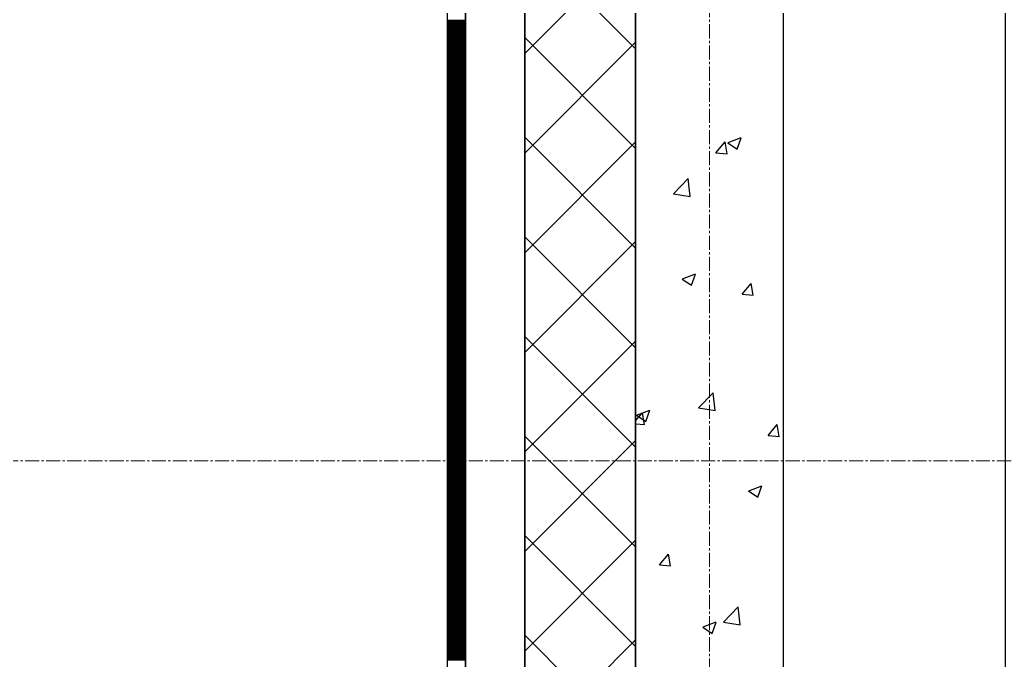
# Model space of a CAD drawing. Header units: millimetres. Extents: x 538266 to 1167394, y 114608 to 637157.
# Drawn here: x 1045501 to 1046834, y 583699 to 584565 of the extents above; entities that cross this region are included whole.
import ezdxf

# ---------------------------------------------------------------- set-up
doc = ezdxf.new("R2010")
doc.units = ezdxf.units.MM
doc.linetypes.add('CENTER2', pattern=[28.575, 19.05, -3.175, 3.175, -3.175])
doc.linetypes.add('DASHED', pattern=[19.05, 12.7, -6.35])
for name, color, linetype, lineweight in [('0) шт стен 3 эт', 150, 'Continuous', 60), ('АР_Стены ПЕНОблок', 52, 'Continuous', 20), ('АР_Тонкая', 254, 'Continuous', 5), ('АР_Утеплитель', 31, 'Continuous', 0), ('АР_Штриховка', 8, 'Continuous', 0)]:
    doc.layers.add(name, color=color, linetype=linetype, lineweight=lineweight)
doc.layers.add('АР_Делит', color=120, linetype='Continuous', lineweight=0, plot=False)
doc.layers.add('КР_Балки-0.5', color=60, linetype='Continuous', lineweight=50, plot=False)
doc.layers.add('РД_Оси_100', color=7, linetype='Continuous', lineweight=0, true_color=0x525252)

# ---------------------------------------------------------------- blocks, each defined once
blk = doc.blocks.new('СОШ_2200_АР_ОСИ_М100_28.05.24')
at = {"layer": 'АР_Делит', "color": 251, "linetype": 'CENTER2', "true_color": 0x636466}
blk.add_line((-5954.958, 87200), (47367.08, 87200), dxfattribs=at)
at = {"layer": 'АР_Делит', "color": 251, "linetype": 'DASHED', "true_color": 0x636466}
blk.add_lwpolyline([(114955, 135155), (114955, -355), (93595.036, -355), (93595.036, 13855), (94145, 13855), (94145, 68320), (66055, 68320), (66055, 13857.73), (83455, 13857.73), (83455, -355), (45245, -355), (45245, 13145), (44695, 13145), (44695, 26755), (45245, 26755), (45245, 68320), (20455, 68320), (20455, 26755), (27955, 26755), (27955, 13145), (-355, 13145), (-355, 100855)], dxfattribs=at)
at = {"layer": 'РД_Оси_100', "color": 251, "linetype": 'CENTER2', "true_color": 0x636466}
blk.add_line((0, -6155), (0, 139938.679), dxfattribs=at)
blk = doc.blocks.new('3_этаж1')
at = {"layer": 'АР_Стены ПЕНОблок', "color": 18, "linetype": 'Continuous', "lineweight": 25, "true_color": 0x000000}
for p, q in [((684283.6, 587568.7), (684283.6, 511368.7)), ((684483.6, 511368.7), (684483.6, 587568.7))]:
    blk.add_line(p, q, dxfattribs=at)
at = {"layer": 'АР_Тонкая', "color": 18, "linetype": 'Continuous', "lineweight": 25, "true_color": 0x000000}
for p, q in [((684028.6, 587568.7), (684028.6, 511368.7)), ((684053.6, 587568.7), (684053.6, 511368.7)), ((684053.6, 511368.7), (684053.6, 587568.7)), ((684133.6, 511368.7), (684133.6, 587568.7))]:
    blk.add_line(p, q, dxfattribs=at)
at = {"layer": 'АР_Утеплитель', "color": 18, "linetype": 'Continuous', "lineweight": 25, "true_color": 0x000000}
for p, q in [((684133.6, 587568.7), (684133.6, 511368.7)), ((684283.6, 511368.7), (684283.6, 587568.7))]:
    blk.add_line(p, q, dxfattribs=at)
at = {"layer": 'АР_Штриховка', "color": 18, "linetype": 'Continuous', "lineweight": 25, "true_color": 0x000000}
for p, q in [((684283.6, 584525.7), (684133.6, 584675.7)), ((684133.6, 584519.5), (684283.6, 584669.5)), ((684028.6, 584564.5), (684053.6, 584564.5)), ((684028.6, 584563.5), (684053.6, 584563.5)), ((684028.6, 584562.5), (684053.6, 584562.5)), ((684028.6, 584561.5), (684053.6, 584561.5)), ((684028.6, 584560.5), (684053.6, 584560.5)), ((684028.6, 584559.5), (684053.6, 584559.5)), ((684028.6, 584558.5), (684053.6, 584558.5)), ((684028.6, 584557.5), (684053.6, 584557.5)), ((684028.6, 584556.5), (684053.6, 584556.5)), ((684028.6, 584555.5), (684053.6, 584555.5)), ((684028.6, 584554.5), (684053.6, 584554.5)), ((684028.6, 584553.5), (684053.6, 584553.5)), ((684028.6, 584552.5), (684053.6, 584552.5)), ((684028.6, 584551.5), (684053.6, 584551.5)), ((684028.6, 584550.5), (684053.6, 584550.5)), ((684028.6, 584549.5), (684053.6, 584549.5)), ((684028.6, 584548.5), (684053.6, 584548.5)), ((684028.6, 584547.5), (684053.6, 584547.5)), ((684028.6, 584546.5), (684053.6, 584546.5)), ((684028.6, 584545.5), (684053.6, 584545.5)), ((684028.6, 584544.5), (684053.6, 584544.5)), ((684028.6, 584543.5), (684053.6, 584543.5)), ((684028.6, 584542.5), (684053.6, 584542.5)), ((684028.6, 584541.5), (684053.6, 584541.5)), ((684028.6, 584540.5), (684053.6, 584540.5)), ((684028.6, 584539.5), (684053.6, 584539.5)), ((684028.6, 584538.5), (684053.6, 584538.5)), ((684028.6, 584537.5), (684053.6, 584537.5)), ((684028.6, 584536.5), (684053.6, 584536.5)), ((684028.6, 584535.5), (684053.6, 584535.5)), ((684028.6, 584534.5), (684053.6, 584534.5)), ((684028.6, 584533.5), (684053.6, 584533.5)), ((684028.6, 584532.5), (684053.6, 584532.5)), ((684028.6, 584531.5), (684053.6, 584531.5)), ((684028.6, 584530.5), (684053.6, 584530.5)), ((684028.6, 584529.5), (684053.6, 584529.5)), ((684283.6, 584391), (684133.6, 584541)), ((684133.6, 584384.8), (684283.6, 584534.8)), ((684028.6, 584528.5), (684053.6, 584528.5)), ((684028.6, 584527.5), (684053.6, 584527.5)), ((684028.6, 584526.5), (684053.6, 584526.5)), ((684028.6, 584525.5), (684053.6, 584525.5)), ((684028.6, 584524.5), (684053.6, 584524.5)), ((684028.6, 584523.5), (684053.6, 584523.5)), ((684028.6, 584522.5), (684053.6, 584522.5)), ((684028.6, 584521.5), (684053.6, 584521.5)), ((684028.6, 584520.5), (684053.6, 584520.5)), ((684028.6, 584519.5), (684053.6, 584519.5)), ((684028.6, 584518.5), (684053.6, 584518.5)), ((684028.6, 584517.5), (684053.6, 584517.5)), ((684028.6, 584516.5), (684053.6, 584516.5)), ((684028.6, 584515.5), (684053.6, 584515.5)), ((684028.6, 584514.5), (684053.6, 584514.5)), ((684028.6, 584513.5), (684053.6, 584513.5)), ((684028.6, 584512.5), (684053.6, 584512.5)), ((684028.6, 584511.5), (684053.6, 584511.5)), ((684028.6, 584510.5), (684053.6, 584510.5)), ((684028.6, 584509.5), (684053.6, 584509.5)), ((684028.6, 584508.5), (684053.6, 584508.5)), ((684028.6, 584507.5), (684053.6, 584507.5)), ((684028.6, 584506.5), (684053.6, 584506.5)), ((684028.6, 584505.5), (684053.6, 584505.5)), ((684028.6, 584504.5), (684053.6, 584504.5)), ((684028.6, 584503.5), (684053.6, 584503.5)), ((684028.6, 584502.5), (684053.6, 584502.5)), ((684028.6, 584501.5), (684053.6, 584501.5)), ((684028.6, 584500.5), (684053.6, 584500.5)), ((684028.6, 584499.5), (684053.6, 584499.5)), ((684028.6, 584498.5), (684053.6, 584498.5)), ((684028.6, 584497.5), (684053.6, 584497.5)), ((684028.6, 584496.5), (684053.6, 584496.5)), ((684028.6, 584495.5), (684053.6, 584495.5)), ((684028.6, 584494.5), (684053.6, 584494.5)), ((684028.6, 584493.5), (684053.6, 584493.5)), ((684028.6, 584492.5), (684053.6, 584492.5)), ((684028.6, 584491.5), (684053.6, 584491.5)), ((684028.6, 584490.5), (684053.6, 584490.5)), ((684028.6, 584489.5), (684053.6, 584489.5)), ((684028.6, 584488.5), (684053.6, 584488.5)), ((684028.6, 584487.5), (684053.6, 584487.5)), ((684028.6, 584486.5), (684053.6, 584486.5)), ((684028.6, 584485.5), (684053.6, 584485.5)), ((684028.6, 584484.5), (684053.6, 584484.5)), ((684028.6, 584483.5), (684053.6, 584483.5)), ((684028.6, 584482.5), (684053.6, 584482.5)), ((684028.6, 584481.5), (684053.6, 584481.5)), ((684028.6, 584480.5), (684053.6, 584480.5)), ((684028.6, 584479.5), (684053.6, 584479.5)), ((684028.6, 584478.5), (684053.6, 584478.5)), ((684028.6, 584477.5), (684053.6, 584477.5)), ((684028.6, 584476.5), (684053.6, 584476.5)), ((684028.6, 584475.5), (684053.6, 584475.5)), ((684028.6, 584474.5), (684053.6, 584474.5)), ((684028.6, 584473.5), (684053.6, 584473.5)), ((684028.6, 584472.5), (684053.6, 584472.5)), ((684028.6, 584471.5), (684053.6, 584471.5)), ((684028.6, 584470.5), (684053.6, 584470.5)), ((684028.6, 584469.5), (684053.6, 584469.5)), ((684028.6, 584468.5), (684053.6, 584468.5)), ((684028.6, 584467.5), (684053.6, 584467.5)), ((684028.6, 584466.5), (684053.6, 584466.5)), ((684028.6, 584465.5), (684053.6, 584465.5)), ((684028.6, 584464.5), (684053.6, 584464.5)), ((684028.6, 584463.5), (684053.6, 584463.5)), ((684028.6, 584462.5), (684053.6, 584462.5)), ((684028.6, 584461.5), (684053.6, 584461.5)), ((684028.6, 584460.5), (684053.6, 584460.5)), ((684028.6, 584459.5), (684053.6, 584459.5)), ((684028.6, 584458.5), (684053.6, 584458.5)), ((684028.6, 584457.5), (684053.6, 584457.5)), ((684028.6, 584456.5), (684053.6, 584456.5)), ((684028.6, 584455.5), (684053.6, 584455.5)), ((684028.6, 584454.5), (684053.6, 584454.5)), ((684028.6, 584453.5), (684053.6, 584453.5)), ((684028.6, 584452.5), (684053.6, 584452.5)), ((684028.6, 584451.5), (684053.6, 584451.5)), ((684028.6, 584450.5), (684053.6, 584450.5)), ((684028.6, 584449.5), (684053.6, 584449.5)), ((684028.6, 584448.5), (684053.6, 584448.5)), ((684028.6, 584447.5), (684053.6, 584447.5)), ((684028.6, 584446.5), (684053.6, 584446.5)), ((684028.6, 584445.5), (684053.6, 584445.5)), ((684028.6, 584444.5), (684053.6, 584444.5)), ((684028.6, 584443.5), (684053.6, 584443.5)), ((684028.6, 584442.5), (684053.6, 584442.5)), ((684028.6, 584441.5), (684053.6, 584441.5)), ((684028.6, 584440.5), (684053.6, 584440.5)), ((684028.6, 584439.5), (684053.6, 584439.5)), ((684028.6, 584438.5), (684053.6, 584438.5)), ((684028.6, 584437.5), (684053.6, 584437.5)), ((684028.6, 584436.5), (684053.6, 584436.5)), ((684028.6, 584435.5), (684053.6, 584435.5)), ((684028.6, 584434.5), (684053.6, 584434.5)), ((684028.6, 584433.5), (684053.6, 584433.5)), ((684028.6, 584432.5), (684053.6, 584432.5)), ((684028.6, 584431.5), (684053.6, 584431.5)), ((684028.6, 584430.5), (684053.6, 584430.5)), ((684028.6, 584429.5), (684053.6, 584429.5)), ((684028.6, 584428.5), (684053.6, 584428.5)), ((684028.6, 584427.5), (684053.6, 584427.5)), ((684028.6, 584426.5), (684053.6, 584426.5)), ((684028.6, 584425.5), (684053.6, 584425.5)), ((684028.6, 584424.5), (684053.6, 584424.5)), ((684028.6, 584423.5), (684053.6, 584423.5)), ((684028.6, 584422.5), (684053.6, 584422.5)), ((684028.6, 584421.5), (684053.6, 584421.5)), ((684028.6, 584420.5), (684053.6, 584420.5)), ((684028.6, 584419.5), (684053.6, 584419.5)), ((684028.6, 584418.5), (684053.6, 584418.5)), ((684028.6, 584417.5), (684053.6, 584417.5)), ((684028.6, 584416.5), (684053.6, 584416.5)), ((684028.6, 584415.5), (684053.6, 584415.5)), ((684028.6, 584414.5), (684053.6, 584414.5)), ((684028.6, 584413.5), (684053.6, 584413.5)), ((684028.6, 584412.5), (684053.6, 584412.5)), ((684028.6, 584411.5), (684053.6, 584411.5)), ((684028.6, 584410.5), (684053.6, 584410.5)), ((684028.6, 584409.5), (684053.6, 584409.5)), ((684028.6, 584408.5), (684053.6, 584408.5)), ((684028.6, 584407.5), (684053.6, 584407.5)), ((684028.6, 584406.5), (684053.6, 584406.5)), ((684028.6, 584405.5), (684053.6, 584405.5)), ((684028.6, 584404.5), (684053.6, 584404.5)), ((684028.6, 584403.5), (684053.6, 584403.5)), ((684028.6, 584402.5), (684053.6, 584402.5)), ((684028.6, 584401.5), (684053.6, 584401.5)), ((684028.6, 584400.5), (684053.6, 584400.5)), ((684028.6, 584399.5), (684053.6, 584399.5)), ((684028.6, 584398.5), (684053.6, 584398.5)), ((684028.6, 584397.5), (684053.6, 584397.5)), ((684028.6, 584396.5), (684053.6, 584396.5)), ((684283.6, 584256.3), (684133.6, 584406.3)), ((684133.6, 584250), (684283.6, 584400)), ((684392.3, 584385.1), (684404.5, 584399.7)), ((684407.4, 584383.7), (684404.5, 584399.7)), ((684408.5, 584398.6), (684421.1, 584390)), ((684408.6, 584398.8), (684426.4, 584405.6)), ((684421.1, 584390), (684426.3, 584405.4)), ((684028.6, 584395.5), (684053.6, 584395.5)), ((684028.6, 584394.5), (684053.6, 584394.5)), ((684028.6, 584393.5), (684053.6, 584393.5)), ((684028.6, 584392.5), (684053.6, 584392.5)), ((684028.6, 584391.5), (684053.6, 584391.5)), ((684028.6, 584390.5), (684053.6, 584390.5)), ((684028.6, 584389.5), (684053.6, 584389.5)), ((684028.6, 584388.5), (684053.6, 584388.5)), ((684028.6, 584387.5), (684053.6, 584387.5)), ((684028.6, 584386.5), (684053.6, 584386.5)), ((684028.6, 584385.5), (684053.6, 584385.5)), ((684028.6, 584384.5), (684053.6, 584384.5)), ((684028.6, 584383.5), (684053.6, 584383.5)), ((684392.3, 584385.1), (684407.5, 584383.8)), ((684028.6, 584382.5), (684053.6, 584382.5)), ((684028.6, 584381.5), (684053.6, 584381.5)), ((684028.6, 584380.5), (684053.6, 584380.5)), ((684028.6, 584379.5), (684053.6, 584379.5)), ((684028.6, 584378.5), (684053.6, 584378.5)), ((684028.6, 584377.5), (684053.6, 584377.5)), ((684028.6, 584376.5), (684053.6, 584376.5)), ((684028.6, 584375.5), (684053.6, 584375.5)), ((684028.6, 584374.5), (684053.6, 584374.5)), ((684028.6, 584373.5), (684053.6, 584373.5)), ((684028.6, 584372.5), (684053.6, 584372.5)), ((684028.6, 584371.5), (684053.6, 584371.5)), ((684028.6, 584370.5), (684053.6, 584370.5)), ((684028.6, 584369.5), (684053.6, 584369.5)), ((684028.6, 584368.5), (684053.6, 584368.5)), ((684028.6, 584367.5), (684053.6, 584367.5)), ((684028.6, 584366.5), (684053.6, 584366.5)), ((684028.6, 584365.5), (684053.6, 584365.5)), ((684028.6, 584364.5), (684053.6, 584364.5)), ((684028.6, 584363.5), (684053.6, 584363.5)), ((684028.6, 584362.5), (684053.6, 584362.5)), ((684028.6, 584361.5), (684053.6, 584361.5)), ((684028.6, 584360.5), (684053.6, 584360.5)), ((684028.6, 584359.5), (684053.6, 584359.5)), ((684028.6, 584358.5), (684053.6, 584358.5)), ((684028.6, 584357.5), (684053.6, 584357.5)), ((684028.6, 584356.5), (684053.6, 584356.5)), ((684028.6, 584355.5), (684053.6, 584355.5)), ((684028.6, 584354.5), (684053.6, 584354.5)), ((684028.6, 584353.5), (684053.6, 584353.5)), ((684028.6, 584352.5), (684053.6, 584352.5)), ((684028.6, 584351.5), (684053.6, 584351.5)), ((684028.6, 584350.5), (684053.6, 584350.5)), ((684028.6, 584349.5), (684053.6, 584349.5)), ((684028.6, 584348.5), (684053.6, 584348.5)), ((684028.6, 584347.5), (684053.6, 584347.5)), ((684028.6, 584346.5), (684053.6, 584346.5)), ((684028.6, 584345.5), (684053.6, 584345.5)), ((684028.6, 584344.5), (684053.6, 584344.5)), ((684028.6, 584343.5), (684053.6, 584343.5)), ((684334.9, 584329.6), (684354.7, 584350.2)), ((684357.5, 584326.1), (684354.7, 584350.2)), ((684028.6, 584342.5), (684053.6, 584342.5)), ((684028.6, 584341.5), (684053.6, 584341.5)), ((684028.6, 584340.5), (684053.6, 584340.5)), ((684028.6, 584339.5), (684053.6, 584339.5)), ((684028.6, 584338.5), (684053.6, 584338.5)), ((684028.6, 584337.5), (684053.6, 584337.5)), ((684028.6, 584336.5), (684053.6, 584336.5)), ((684028.6, 584335.5), (684053.6, 584335.5)), ((684028.6, 584334.5), (684053.6, 584334.5)), ((684028.6, 584333.5), (684053.6, 584333.5)), ((684028.6, 584332.5), (684053.6, 584332.5)), ((684028.6, 584331.5), (684053.6, 584331.5)), ((684028.6, 584330.5), (684053.6, 584330.5)), ((684028.6, 584329.5), (684053.6, 584329.5)), ((684334.9, 584329.6), (684357.5, 584326.1)), ((684028.6, 584328.5), (684053.6, 584328.5)), ((684028.6, 584327.5), (684053.6, 584327.5)), ((684028.6, 584326.5), (684053.6, 584326.5)), ((684028.6, 584325.5), (684053.6, 584325.5)), ((684028.6, 584324.5), (684053.6, 584324.5)), ((684028.6, 584323.5), (684053.6, 584323.5)), ((684028.6, 584322.5), (684053.6, 584322.5)), ((684028.6, 584321.5), (684053.6, 584321.5)), ((684028.6, 584320.5), (684053.6, 584320.5)), ((684028.6, 584319.5), (684053.6, 584319.5)), ((684028.6, 584318.5), (684053.6, 584318.5)), ((684028.6, 584317.5), (684053.6, 584317.5)), ((684028.6, 584316.5), (684053.6, 584316.5)), ((684028.6, 584315.5), (684053.6, 584315.5)), ((684028.6, 584314.5), (684053.6, 584314.5)), ((684028.6, 584313.5), (684053.6, 584313.5)), ((684028.6, 584312.5), (684053.6, 584312.5)), ((684028.6, 584311.5), (684053.6, 584311.5)), ((684028.6, 584310.5), (684053.6, 584310.5)), ((684028.6, 584309.5), (684053.6, 584309.5)), ((684028.6, 584308.5), (684053.6, 584308.5)), ((684028.6, 584307.5), (684053.6, 584307.5)), ((684028.6, 584306.5), (684053.6, 584306.5)), ((684028.6, 584305.5), (684053.6, 584305.5)), ((684028.6, 584304.5), (684053.6, 584304.5)), ((684028.6, 584303.5), (684053.6, 584303.5)), ((684028.6, 584302.5), (684053.6, 584302.5)), ((684028.6, 584301.5), (684053.6, 584301.5)), ((684028.6, 584300.5), (684053.6, 584300.5)), ((684028.6, 584299.5), (684053.6, 584299.5)), ((684028.6, 584298.5), (684053.6, 584298.5)), ((684028.6, 584297.5), (684053.6, 584297.5)), ((684028.6, 584296.5), (684053.6, 584296.5)), ((684028.6, 584295.5), (684053.6, 584295.5)), ((684028.6, 584294.5), (684053.6, 584294.5)), ((684028.6, 584293.5), (684053.6, 584293.5)), ((684028.6, 584292.5), (684053.6, 584292.5)), ((684028.6, 584291.5), (684053.6, 584291.5)), ((684028.6, 584290.5), (684053.6, 584290.5)), ((684028.6, 584289.5), (684053.6, 584289.5)), ((684028.6, 584288.5), (684053.6, 584288.5)), ((684028.6, 584287.5), (684053.6, 584287.5)), ((684028.6, 584286.5), (684053.6, 584286.5)), ((684028.6, 584285.5), (684053.6, 584285.5)), ((684028.6, 584284.5), (684053.6, 584284.5)), ((684028.6, 584283.5), (684053.6, 584283.5)), ((684028.6, 584282.5), (684053.6, 584282.5)), ((684028.6, 584281.5), (684053.6, 584281.5)), ((684028.6, 584280.5), (684053.6, 584280.5)), ((684028.6, 584279.5), (684053.6, 584279.5)), ((684028.6, 584278.5), (684053.6, 584278.5)), ((684028.6, 584277.5), (684053.6, 584277.5)), ((684028.6, 584276.5), (684053.6, 584276.5)), ((684028.6, 584275.5), (684053.6, 584275.5)), ((684028.6, 584274.5), (684053.6, 584274.5)), ((684028.6, 584273.5), (684053.6, 584273.5)), ((684028.6, 584272.5), (684053.6, 584272.5)), ((684028.6, 584271.5), (684053.6, 584271.5)), ((684028.6, 584270.5), (684053.6, 584270.5)), ((684028.6, 584269.5), (684053.6, 584269.5)), ((684028.6, 584268.5), (684053.6, 584268.5)), ((684028.6, 584267.5), (684053.6, 584267.5)), ((684028.6, 584266.5), (684053.6, 584266.5)), ((684028.6, 584265.5), (684053.6, 584265.5)), ((684028.6, 584264.5), (684053.6, 584264.5)), ((684028.6, 584263.5), (684053.6, 584263.5)), ((684283.6, 584121.6), (684133.6, 584271.6)), ((684133.6, 584115.3), (684283.6, 584265.3)), ((684028.6, 584262.5), (684053.6, 584262.5)), ((684028.6, 584261.5), (684053.6, 584261.5)), ((684028.6, 584260.5), (684053.6, 584260.5)), ((684028.6, 584259.5), (684053.6, 584259.5)), ((684028.6, 584258.5), (684053.6, 584258.5)), ((684028.6, 584257.5), (684053.6, 584257.5)), ((684028.6, 584256.5), (684053.6, 584256.5)), ((684028.6, 584255.5), (684053.6, 584255.5)), ((684028.6, 584254.5), (684053.6, 584254.5)), ((684028.6, 584253.5), (684053.6, 584253.5)), ((684028.6, 584252.5), (684053.6, 584252.5)), ((684028.6, 584251.5), (684053.6, 584251.5)), ((684028.6, 584250.5), (684053.6, 584250.5)), ((684028.6, 584249.5), (684053.6, 584249.5)), ((684028.6, 584248.5), (684053.6, 584248.5)), ((684028.6, 584247.5), (684053.6, 584247.5)), ((684028.6, 584246.5), (684053.6, 584246.5)), ((684028.6, 584245.5), (684053.6, 584245.5)), ((684028.6, 584244.5), (684053.6, 584244.5)), ((684028.6, 584243.5), (684053.6, 584243.5)), ((684028.6, 584242.5), (684053.6, 584242.5)), ((684028.6, 584241.5), (684053.6, 584241.5)), ((684028.6, 584240.5), (684053.6, 584240.5)), ((684028.6, 584239.5), (684053.6, 584239.5)), ((684028.6, 584238.5), (684053.6, 584238.5)), ((684028.6, 584237.5), (684053.6, 584237.5)), ((684028.6, 584236.5), (684053.6, 584236.5)), ((684028.6, 584235.5), (684053.6, 584235.5)), ((684028.6, 584234.5), (684053.6, 584234.5)), ((684028.6, 584233.5), (684053.6, 584233.5)), ((684028.6, 584232.5), (684053.6, 584232.5)), ((684028.6, 584231.5), (684053.6, 584231.5)), ((684028.6, 584230.5), (684053.6, 584230.5)), ((684028.6, 584229.5), (684053.6, 584229.5)), ((684028.6, 584228.5), (684053.6, 584228.5)), ((684028.6, 584227.5), (684053.6, 584227.5)), ((684028.6, 584226.5), (684053.6, 584226.5)), ((684028.6, 584225.5), (684053.6, 584225.5)), ((684028.6, 584224.5), (684053.6, 584224.5)), ((684028.6, 584223.5), (684053.6, 584223.5)), ((684028.6, 584222.5), (684053.6, 584222.5)), ((684028.6, 584221.5), (684053.6, 584221.5)), ((684028.6, 584220.5), (684053.6, 584220.5)), ((684028.6, 584219.5), (684053.6, 584219.5)), ((684028.6, 584218.5), (684053.6, 584218.5)), ((684028.6, 584217.5), (684053.6, 584217.5)), ((684028.6, 584216.5), (684053.6, 584216.5)), ((684028.6, 584215.5), (684053.6, 584215.5)), ((684028.6, 584214.5), (684053.6, 584214.5)), ((684028.6, 584213.5), (684053.6, 584213.5)), ((684028.6, 584212.5), (684053.6, 584212.5)), ((684028.6, 584211.5), (684053.6, 584211.5)), ((684028.6, 584210.5), (684053.6, 584210.5)), ((684028.6, 584209.5), (684053.6, 584209.5)), ((684346.7, 584214.4), (684359.3, 584205.9)), ((684346.8, 584214.6), (684364.6, 584221.4)), ((684359.3, 584205.9), (684364.5, 584221.2)), ((684028.6, 584208.5), (684053.6, 584208.5)), ((684028.6, 584207.5), (684053.6, 584207.5)), ((684028.6, 584206.5), (684053.6, 584206.5)), ((684028.6, 584205.5), (684053.6, 584205.5)), ((684028.6, 584204.5), (684053.6, 584204.5)), ((684028.6, 584203.5), (684053.6, 584203.5)), ((684028.6, 584202.5), (684053.6, 584202.5)), ((684028.6, 584201.5), (684053.6, 584201.5)), ((684028.6, 584200.5), (684053.6, 584200.5)), ((684028.6, 584199.5), (684053.6, 584199.5)), ((684028.6, 584198.5), (684053.6, 584198.5)), ((684028.6, 584197.5), (684053.6, 584197.5)), ((684028.6, 584196.5), (684053.6, 584196.5)), ((684427.5, 584194), (684439.8, 584208.6)), ((684442.6, 584192.7), (684439.7, 584208.6)), ((684028.6, 584195.5), (684053.6, 584195.5)), ((684028.6, 584194.5), (684053.6, 584194.5)), ((684028.6, 584193.5), (684053.6, 584193.5)), ((684028.6, 584192.5), (684053.6, 584192.5)), ((684028.6, 584191.5), (684053.6, 584191.5)), ((684028.6, 584190.5), (684053.6, 584190.5)), ((684028.6, 584189.5), (684053.6, 584189.5)), ((684028.6, 584188.5), (684053.6, 584188.5)), ((684028.6, 584187.5), (684053.6, 584187.5)), ((684028.6, 584186.5), (684053.6, 584186.5)), ((684028.6, 584185.5), (684053.6, 584185.5)), ((684028.6, 584184.5), (684053.6, 584184.5)), ((684028.6, 584183.5), (684053.6, 584183.5)), ((684427.5, 584194), (684442.7, 584192.7)), ((684028.6, 584182.5), (684053.6, 584182.5)), ((684028.6, 584181.5), (684053.6, 584181.5)), ((684028.6, 584180.5), (684053.6, 584180.5)), ((684028.6, 584179.5), (684053.6, 584179.5)), ((684028.6, 584178.5), (684053.6, 584178.5)), ((684028.6, 584177.5), (684053.6, 584177.5)), ((684028.6, 584176.5), (684053.6, 584176.5)), ((684028.6, 584175.5), (684053.6, 584175.5)), ((684028.6, 584174.5), (684053.6, 584174.5)), ((684028.6, 584173.5), (684053.6, 584173.5)), ((684028.6, 584172.5), (684053.6, 584172.5)), ((684028.6, 584171.5), (684053.6, 584171.5)), ((684028.6, 584170.5), (684053.6, 584170.5)), ((684028.6, 584169.5), (684053.6, 584169.5)), ((684028.6, 584168.5), (684053.6, 584168.5)), ((684028.6, 584167.5), (684053.6, 584167.5)), ((684028.6, 584166.5), (684053.6, 584166.5)), ((684028.6, 584165.5), (684053.6, 584165.5)), ((684028.6, 584164.5), (684053.6, 584164.5)), ((684028.6, 584163.5), (684053.6, 584163.5)), ((684028.6, 584162.5), (684053.6, 584162.5)), ((684028.6, 584161.5), (684053.6, 584161.5)), ((684028.6, 584160.5), (684053.6, 584160.5)), ((684028.6, 584159.5), (684053.6, 584159.5)), ((684028.6, 584158.5), (684053.6, 584158.5)), ((684028.6, 584157.5), (684053.6, 584157.5)), ((684028.6, 584156.5), (684053.6, 584156.5)), ((684028.6, 584155.5), (684053.6, 584155.5)), ((684028.6, 584154.5), (684053.6, 584154.5)), ((684028.6, 584153.5), (684053.6, 584153.5)), ((684028.6, 584152.5), (684053.6, 584152.5)), ((684028.6, 584151.5), (684053.6, 584151.5)), ((684028.6, 584150.5), (684053.6, 584150.5)), ((684028.6, 584149.5), (684053.6, 584149.5)), ((684028.6, 584148.5), (684053.6, 584148.5)), ((684028.6, 584147.5), (684053.6, 584147.5)), ((684028.6, 584146.5), (684053.6, 584146.5)), ((684028.6, 584145.5), (684053.6, 584145.5)), ((684028.6, 584144.5), (684053.6, 584144.5)), ((684028.6, 584143.5), (684053.6, 584143.5)), ((684028.6, 584142.5), (684053.6, 584142.5)), ((684028.6, 584141.5), (684053.6, 584141.5)), ((684028.6, 584140.5), (684053.6, 584140.5)), ((684028.6, 584139.5), (684053.6, 584139.5)), ((684028.6, 584138.5), (684053.6, 584138.5)), ((684028.6, 584137.5), (684053.6, 584137.5)), ((684028.6, 584136.5), (684053.6, 584136.5)), ((684028.6, 584135.5), (684053.6, 584135.5)), ((684028.6, 584134.5), (684053.6, 584134.5)), ((684028.6, 584133.5), (684053.6, 584133.5)), ((684028.6, 584132.5), (684053.6, 584132.5)), ((684028.6, 584131.5), (684053.6, 584131.5)), ((684028.6, 584130.5), (684053.6, 584130.5)), ((684028.6, 584129.5), (684053.6, 584129.5)), ((684283.6, 583986.9), (684133.6, 584136.9)), ((684133.6, 583980.6), (684283.6, 584130.6)), ((684028.6, 584128.5), (684053.6, 584128.5)), ((684028.6, 584127.5), (684053.6, 584127.5)), ((684028.6, 584126.5), (684053.6, 584126.5)), ((684028.6, 584125.5), (684053.6, 584125.5)), ((684028.6, 584124.5), (684053.6, 584124.5)), ((684028.6, 584123.5), (684053.6, 584123.5)), ((684028.6, 584122.5), (684053.6, 584122.5)), ((684028.6, 584121.5), (684053.6, 584121.5)), ((684028.6, 584120.5), (684053.6, 584120.5)), ((684028.6, 584119.5), (684053.6, 584119.5)), ((684028.6, 584118.5), (684053.6, 584118.5)), ((684028.6, 584117.5), (684053.6, 584117.5)), ((684028.6, 584116.5), (684053.6, 584116.5)), ((684028.6, 584115.5), (684053.6, 584115.5)), ((684028.6, 584114.5), (684053.6, 584114.5)), ((684028.6, 584113.5), (684053.6, 584113.5)), ((684028.6, 584112.5), (684053.6, 584112.5)), ((684028.6, 584111.5), (684053.6, 584111.5)), ((684028.6, 584110.5), (684053.6, 584110.5)), ((684028.6, 584109.5), (684053.6, 584109.5)), ((684028.6, 584108.5), (684053.6, 584108.5)), ((684028.6, 584107.5), (684053.6, 584107.5)), ((684028.6, 584106.5), (684053.6, 584106.5)), ((684028.6, 584105.5), (684053.6, 584105.5)), ((684028.6, 584104.5), (684053.6, 584104.5)), ((684028.6, 584103.5), (684053.6, 584103.5)), ((684028.6, 584102.5), (684053.6, 584102.5)), ((684028.6, 584101.5), (684053.6, 584101.5)), ((684028.6, 584100.5), (684053.6, 584100.5)), ((684028.6, 584099.5), (684053.6, 584099.5)), ((684028.6, 584098.5), (684053.6, 584098.5)), ((684028.6, 584097.5), (684053.6, 584097.5)), ((684028.6, 584096.5), (684053.6, 584096.5)), ((684028.6, 584095.5), (684053.6, 584095.5)), ((684028.6, 584094.5), (684053.6, 584094.5)), ((684028.6, 584093.5), (684053.6, 584093.5)), ((684028.6, 584092.5), (684053.6, 584092.5)), ((684028.6, 584091.5), (684053.6, 584091.5)), ((684028.6, 584090.5), (684053.6, 584090.5)), ((684028.6, 584089.5), (684053.6, 584089.5)), ((684028.6, 584088.5), (684053.6, 584088.5)), ((684028.6, 584087.5), (684053.6, 584087.5)), ((684028.6, 584086.5), (684053.6, 584086.5)), ((684028.6, 584085.5), (684053.6, 584085.5)), ((684028.6, 584084.5), (684053.6, 584084.5)), ((684028.6, 584083.5), (684053.6, 584083.5)), ((684028.6, 584082.5), (684053.6, 584082.5)), ((684028.6, 584081.5), (684053.6, 584081.5)), ((684028.6, 584080.5), (684053.6, 584080.5)), ((684028.6, 584079.5), (684053.6, 584079.5)), ((684028.6, 584078.5), (684053.6, 584078.5)), ((684028.6, 584077.5), (684053.6, 584077.5)), ((684028.6, 584076.5), (684053.6, 584076.5)), ((684028.6, 584075.5), (684053.6, 584075.5)), ((684028.6, 584074.5), (684053.6, 584074.5)), ((684028.6, 584073.5), (684053.6, 584073.5)), ((684028.6, 584072.5), (684053.6, 584072.5)), ((684028.6, 584071.5), (684053.6, 584071.5)), ((684028.6, 584070.5), (684053.6, 584070.5)), ((684028.6, 584069.5), (684053.6, 584069.5)), ((684028.6, 584068.5), (684053.6, 584068.5)), ((684028.6, 584067.5), (684053.6, 584067.5)), ((684028.6, 584066.5), (684053.6, 584066.5)), ((684028.6, 584065.5), (684053.6, 584065.5)), ((684028.6, 584064.5), (684053.6, 584064.5)), ((684028.6, 584063.5), (684053.6, 584063.5)), ((684028.6, 584062.5), (684053.6, 584062.5)), ((684028.6, 584061.5), (684053.6, 584061.5)), ((684028.6, 584060.5), (684053.6, 584060.5)), ((684028.6, 584059.5), (684053.6, 584059.5)), ((684028.6, 584058.5), (684053.6, 584058.5)), ((684028.6, 584057.5), (684053.6, 584057.5)), ((684028.6, 584056.5), (684053.6, 584056.5)), ((684028.6, 584055.5), (684053.6, 584055.5)), ((684028.6, 584054.5), (684053.6, 584054.5)), ((684028.6, 584053.5), (684053.6, 584053.5)), ((684028.6, 584052.5), (684053.6, 584052.5)), ((684028.6, 584051.5), (684053.6, 584051.5)), ((684028.6, 584050.5), (684053.6, 584050.5)), ((684028.6, 584049.5), (684053.6, 584049.5)), ((684368.6, 584040.1), (684388.4, 584060.7)), ((684391.2, 584036.6), (684388.4, 584060.7)), ((684028.6, 584048.5), (684053.6, 584048.5)), ((684028.6, 584047.5), (684053.6, 584047.5)), ((684028.6, 584046.5), (684053.6, 584046.5)), ((684028.6, 584045.5), (684053.6, 584045.5)), ((684028.6, 584044.5), (684053.6, 584044.5)), ((684028.6, 584043.5), (684053.6, 584043.5)), ((684028.6, 584042.5), (684053.6, 584042.5)), ((684028.6, 584041.5), (684053.6, 584041.5)), ((684028.6, 584040.5), (684053.6, 584040.5)), ((684028.6, 584039.5), (684053.6, 584039.5)), ((684028.6, 584038.5), (684053.6, 584038.5)), ((684028.6, 584037.5), (684053.6, 584037.5)), ((684028.6, 584036.5), (684053.6, 584036.5)), ((684285, 584030.4), (684302.8, 584037.2)), ((684297.5, 584021.7), (684302.7, 584037)), ((684368.6, 584040.1), (684391.2, 584036.6)), ((684028.6, 584035.5), (684053.6, 584035.5)), ((684028.6, 584034.5), (684053.6, 584034.5)), ((684028.6, 584033.5), (684053.6, 584033.5)), ((684028.6, 584032.5), (684053.6, 584032.5)), ((684028.6, 584031.5), (684053.6, 584031.5)), ((684028.6, 584030.5), (684053.6, 584030.5)), ((684028.6, 584029.5), (684053.6, 584029.5)), ((684028.6, 584028.5), (684053.6, 584028.5)), ((684028.6, 584027.5), (684053.6, 584027.5)), ((684028.6, 584026.5), (684053.6, 584026.5)), ((684028.6, 584025.5), (684053.6, 584025.5)), ((684028.6, 584024.5), (684053.6, 584024.5)), ((684028.6, 584023.5), (684053.6, 584023.5)), ((684283.6, 584022.5), (684292.8, 584033.5)), ((684284.9, 584030.2), (684297.5, 584021.7)), ((684295.7, 584017.6), (684292.8, 584033.5)), ((684028.6, 584022.5), (684053.6, 584022.5)), ((684028.6, 584021.5), (684053.6, 584021.5)), ((684028.6, 584020.5), (684053.6, 584020.5)), ((684028.6, 584019.5), (684053.6, 584019.5)), ((684028.6, 584018.5), (684053.6, 584018.5)), ((684028.6, 584017.5), (684053.6, 584017.5)), ((684028.6, 584016.5), (684053.6, 584016.5)), ((684028.6, 584015.5), (684053.6, 584015.5)), ((684028.6, 584014.5), (684053.6, 584014.5)), ((684028.6, 584013.5), (684053.6, 584013.5)), ((684028.6, 584012.5), (684053.6, 584012.5)), ((684028.6, 584011.5), (684053.6, 584011.5)), ((684028.6, 584010.5), (684053.6, 584010.5)), ((684028.6, 584009.5), (684053.6, 584009.5)), ((684283.6, 584018.7), (684295.8, 584017.6)), ((684462.8, 584003), (684475, 584017.6)), ((684477.9, 584001.6), (684474.9, 584017.6)), ((684028.6, 584008.5), (684053.6, 584008.5)), ((684028.6, 584007.5), (684053.6, 584007.5)), ((684028.6, 584006.5), (684053.6, 584006.5)), ((684028.6, 584005.5), (684053.6, 584005.5)), ((684028.6, 584004.5), (684053.6, 584004.5)), ((684028.6, 584003.5), (684053.6, 584003.5)), ((684028.6, 584002.5), (684053.6, 584002.5)), ((684028.6, 584001.5), (684053.6, 584001.5)), ((684028.6, 584000.5), (684053.6, 584000.5)), ((684028.6, 583999.5), (684053.6, 583999.5)), ((684028.6, 583998.5), (684053.6, 583998.5)), ((684028.6, 583997.5), (684053.6, 583997.5)), ((684028.6, 583996.5), (684053.6, 583996.5)), ((684283.6, 583852.2), (684133.6, 584002.2)), ((684462.8, 584003), (684478, 584001.7)), ((684028.6, 583995.5), (684053.6, 583995.5)), ((684028.6, 583994.5), (684053.6, 583994.5)), ((684028.6, 583993.5), (684053.6, 583993.5)), ((684028.6, 583992.5), (684053.6, 583992.5)), ((684028.6, 583991.5), (684053.6, 583991.5)), ((684028.6, 583990.5), (684053.6, 583990.5)), ((684028.6, 583989.5), (684053.6, 583989.5)), ((684028.6, 583988.5), (684053.6, 583988.5)), ((684028.6, 583987.5), (684053.6, 583987.5)), ((684028.6, 583986.5), (684053.6, 583986.5)), ((684028.6, 583985.5), (684053.6, 583985.5)), ((684028.6, 583984.5), (684053.6, 583984.5)), ((684028.6, 583983.5), (684053.6, 583983.5)), ((684133.6, 583845.9), (684283.6, 583995.9)), ((684028.6, 583982.5), (684053.6, 583982.5)), ((684028.6, 583981.5), (684053.6, 583981.5)), ((684028.6, 583980.5), (684053.6, 583980.5)), ((684028.6, 583979.5), (684053.6, 583979.5)), ((684028.6, 583978.5), (684053.6, 583978.5)), ((684028.6, 583977.5), (684053.6, 583977.5)), ((684028.6, 583976.5), (684053.6, 583976.5)), ((684028.6, 583975.5), (684053.6, 583975.5)), ((684028.6, 583974.5), (684053.6, 583974.5)), ((684028.6, 583973.5), (684053.6, 583973.5)), ((684028.6, 583972.5), (684053.6, 583972.5)), ((684028.6, 583971.5), (684053.6, 583971.5)), ((684028.6, 583970.5), (684053.6, 583970.5)), ((684028.6, 583969.5), (684053.6, 583969.5)), ((684028.6, 583968.5), (684053.6, 583968.5)), ((684028.6, 583967.5), (684053.6, 583967.5)), ((684028.6, 583966.5), (684053.6, 583966.5)), ((684028.6, 583965.5), (684053.6, 583965.5)), ((684028.6, 583964.5), (684053.6, 583964.5)), ((684028.6, 583963.5), (684053.6, 583963.5)), ((684028.6, 583962.5), (684053.6, 583962.5)), ((684028.6, 583961.5), (684053.6, 583961.5)), ((684028.6, 583960.5), (684053.6, 583960.5)), ((684028.6, 583959.5), (684053.6, 583959.5)), ((684028.6, 583958.5), (684053.6, 583958.5)), ((684028.6, 583957.5), (684053.6, 583957.5)), ((684028.6, 583956.5), (684053.6, 583956.5)), ((684028.6, 583955.5), (684053.6, 583955.5)), ((684028.6, 583954.5), (684053.6, 583954.5)), ((684028.6, 583953.5), (684053.6, 583953.5)), ((684028.6, 583952.5), (684053.6, 583952.5)), ((684028.6, 583951.5), (684053.6, 583951.5)), ((684028.6, 583950.5), (684053.6, 583950.5)), ((684028.6, 583949.5), (684053.6, 583949.5)), ((684028.6, 583948.5), (684053.6, 583948.5)), ((684028.6, 583947.5), (684053.6, 583947.5)), ((684028.6, 583946.5), (684053.6, 583946.5)), ((684028.6, 583945.5), (684053.6, 583945.5)), ((684028.6, 583944.5), (684053.6, 583944.5)), ((684028.6, 583943.5), (684053.6, 583943.5)), ((684028.6, 583942.5), (684053.6, 583942.5)), ((684028.6, 583941.5), (684053.6, 583941.5)), ((684028.6, 583940.5), (684053.6, 583940.5)), ((684028.6, 583939.5), (684053.6, 583939.5)), ((684028.6, 583938.5), (684053.6, 583938.5)), ((684028.6, 583937.5), (684053.6, 583937.5)), ((684028.6, 583936.5), (684053.6, 583936.5)), ((684028.6, 583935.5), (684053.6, 583935.5)), ((684028.6, 583934.5), (684053.6, 583934.5)), ((684028.6, 583933.5), (684053.6, 583933.5)), ((684028.6, 583932.5), (684053.6, 583932.5)), ((684028.6, 583931.5), (684053.6, 583931.5)), ((684028.6, 583930.5), (684053.6, 583930.5)), ((684028.6, 583929.5), (684053.6, 583929.5)), ((684436.6, 583928.2), (684454.4, 583935)), ((684449.1, 583919.4), (684454.3, 583934.8)), ((684028.6, 583928.5), (684053.6, 583928.5)), ((684028.6, 583927.5), (684053.6, 583927.5)), ((684028.6, 583926.5), (684053.6, 583926.5)), ((684028.6, 583925.5), (684053.6, 583925.5)), ((684028.6, 583924.5), (684053.6, 583924.5)), ((684028.6, 583923.5), (684053.6, 583923.5)), ((684028.6, 583922.5), (684053.6, 583922.5)), ((684028.6, 583921.5), (684053.6, 583921.5)), ((684028.6, 583920.5), (684053.6, 583920.5)), ((684028.6, 583919.5), (684053.6, 583919.5)), ((684028.6, 583918.5), (684053.6, 583918.5)), ((684028.6, 583917.5), (684053.6, 583917.5)), ((684028.6, 583916.5), (684053.6, 583916.5)), ((684436.5, 583927.9), (684449.1, 583919.4)), ((684028.6, 583915.5), (684053.6, 583915.5)), ((684028.6, 583914.5), (684053.6, 583914.5)), ((684028.6, 583913.5), (684053.6, 583913.5)), ((684028.6, 583912.5), (684053.6, 583912.5)), ((684028.6, 583911.5), (684053.6, 583911.5)), ((684028.6, 583910.5), (684053.6, 583910.5)), ((684028.6, 583909.5), (684053.6, 583909.5)), ((684028.6, 583908.5), (684053.6, 583908.5)), ((684028.6, 583907.5), (684053.6, 583907.5)), ((684028.6, 583906.5), (684053.6, 583906.5)), ((684028.6, 583905.5), (684053.6, 583905.5)), ((684028.6, 583904.5), (684053.6, 583904.5)), ((684028.6, 583903.5), (684053.6, 583903.5)), ((684028.6, 583902.5), (684053.6, 583902.5)), ((684028.6, 583901.5), (684053.6, 583901.5)), ((684028.6, 583900.5), (684053.6, 583900.5)), ((684028.6, 583899.5), (684053.6, 583899.5)), ((684028.6, 583898.5), (684053.6, 583898.5)), ((684028.6, 583897.5), (684053.6, 583897.5)), ((684028.6, 583896.5), (684053.6, 583896.5)), ((684028.6, 583895.5), (684053.6, 583895.5)), ((684028.6, 583894.5), (684053.6, 583894.5)), ((684028.6, 583893.5), (684053.6, 583893.5)), ((684028.6, 583892.5), (684053.6, 583892.5)), ((684028.6, 583891.5), (684053.6, 583891.5)), ((684028.6, 583890.5), (684053.6, 583890.5)), ((684028.6, 583889.5), (684053.6, 583889.5)), ((684028.6, 583888.5), (684053.6, 583888.5)), ((684028.6, 583887.5), (684053.6, 583887.5)), ((684028.6, 583886.5), (684053.6, 583886.5)), ((684028.6, 583885.5), (684053.6, 583885.5)), ((684028.6, 583884.5), (684053.6, 583884.5)), ((684028.6, 583883.5), (684053.6, 583883.5)), ((684028.6, 583882.5), (684053.6, 583882.5)), ((684028.6, 583881.5), (684053.6, 583881.5)), ((684028.6, 583880.5), (684053.6, 583880.5)), ((684028.6, 583879.5), (684053.6, 583879.5)), ((684028.6, 583878.5), (684053.6, 583878.5)), ((684028.6, 583877.5), (684053.6, 583877.5)), ((684028.6, 583876.5), (684053.6, 583876.5)), ((684028.6, 583875.5), (684053.6, 583875.5)), ((684028.6, 583874.5), (684053.6, 583874.5)), ((684028.6, 583873.5), (684053.6, 583873.5)), ((684028.6, 583872.5), (684053.6, 583872.5)), ((684028.6, 583871.5), (684053.6, 583871.5)), ((684028.6, 583870.5), (684053.6, 583870.5)), ((684028.6, 583869.5), (684053.6, 583869.5)), ((684028.6, 583868.5), (684053.6, 583868.5)), ((684028.6, 583867.5), (684053.6, 583867.5)), ((684028.6, 583866.5), (684053.6, 583866.5)), ((684028.6, 583865.5), (684053.6, 583865.5)), ((684028.6, 583864.5), (684053.6, 583864.5)), ((684028.6, 583863.5), (684053.6, 583863.5)), ((684283.6, 583717.5), (684133.6, 583867.5)), ((684028.6, 583862.5), (684053.6, 583862.5)), ((684028.6, 583861.5), (684053.6, 583861.5)), ((684028.6, 583860.5), (684053.6, 583860.5)), ((684028.6, 583859.5), (684053.6, 583859.5)), ((684028.6, 583858.5), (684053.6, 583858.5)), ((684028.6, 583857.5), (684053.6, 583857.5)), ((684028.6, 583856.5), (684053.6, 583856.5)), ((684028.6, 583855.5), (684053.6, 583855.5)), ((684028.6, 583854.5), (684053.6, 583854.5)), ((684028.6, 583853.5), (684053.6, 583853.5)), ((684028.6, 583852.5), (684053.6, 583852.5)), ((684028.6, 583851.5), (684053.6, 583851.5)), ((684028.6, 583850.5), (684053.6, 583850.5)), ((684028.6, 583849.5), (684053.6, 583849.5)), ((684133.6, 583711.2), (684283.6, 583861.2)), ((684028.6, 583848.5), (684053.6, 583848.5)), ((684028.6, 583847.5), (684053.6, 583847.5)), ((684028.6, 583846.5), (684053.6, 583846.5)), ((684028.6, 583845.5), (684053.6, 583845.5)), ((684028.6, 583844.5), (684053.6, 583844.5)), ((684028.6, 583843.5), (684053.6, 583843.5)), ((684028.6, 583842.5), (684053.6, 583842.5)), ((684028.6, 583841.5), (684053.6, 583841.5)), ((684028.6, 583840.5), (684053.6, 583840.5)), ((684028.6, 583839.5), (684053.6, 583839.5)), ((684028.6, 583838.5), (684053.6, 583838.5)), ((684028.6, 583837.5), (684053.6, 583837.5)), ((684028.6, 583836.5), (684053.6, 583836.5)), ((684315.8, 583827.9), (684328.1, 583842.5)), ((684330.9, 583826.5), (684328, 583842.4)), ((684028.6, 583835.5), (684053.6, 583835.5)), ((684028.6, 583834.5), (684053.6, 583834.5)), ((684028.6, 583833.5), (684053.6, 583833.5)), ((684028.6, 583832.5), (684053.6, 583832.5)), ((684028.6, 583831.5), (684053.6, 583831.5)), ((684028.6, 583830.5), (684053.6, 583830.5)), ((684028.6, 583829.5), (684053.6, 583829.5)), ((684028.6, 583828.5), (684053.6, 583828.5)), ((684028.6, 583827.5), (684053.6, 583827.5)), ((684028.6, 583826.5), (684053.6, 583826.5)), ((684028.6, 583825.5), (684053.6, 583825.5)), ((684028.6, 583824.5), (684053.6, 583824.5)), ((684028.6, 583823.5), (684053.6, 583823.5)), ((684315.8, 583827.9), (684331, 583826.5)), ((684028.6, 583822.5), (684053.6, 583822.5)), ((684028.6, 583821.5), (684053.6, 583821.5)), ((684028.6, 583820.5), (684053.6, 583820.5)), ((684028.6, 583819.5), (684053.6, 583819.5)), ((684028.6, 583818.5), (684053.6, 583818.5)), ((684028.6, 583817.5), (684053.6, 583817.5)), ((684028.6, 583816.5), (684053.6, 583816.5)), ((684028.6, 583815.5), (684053.6, 583815.5)), ((684028.6, 583814.5), (684053.6, 583814.5)), ((684028.6, 583813.5), (684053.6, 583813.5)), ((684028.6, 583812.5), (684053.6, 583812.5)), ((684028.6, 583811.5), (684053.6, 583811.5)), ((684028.6, 583810.5), (684053.6, 583810.5)), ((684028.6, 583809.5), (684053.6, 583809.5)), ((684028.6, 583808.5), (684053.6, 583808.5)), ((684028.6, 583807.5), (684053.6, 583807.5)), ((684028.6, 583806.5), (684053.6, 583806.5)), ((684028.6, 583805.5), (684053.6, 583805.5)), ((684028.6, 583804.5), (684053.6, 583804.5)), ((684028.6, 583803.5), (684053.6, 583803.5)), ((684028.6, 583802.5), (684053.6, 583802.5)), ((684028.6, 583801.5), (684053.6, 583801.5)), ((684028.6, 583800.5), (684053.6, 583800.5)), ((684028.6, 583799.5), (684053.6, 583799.5)), ((684028.6, 583798.5), (684053.6, 583798.5)), ((684028.6, 583797.5), (684053.6, 583797.5)), ((684028.6, 583796.5), (684053.6, 583796.5)), ((684028.6, 583795.5), (684053.6, 583795.5)), ((684028.6, 583794.5), (684053.6, 583794.5)), ((684028.6, 583793.5), (684053.6, 583793.5)), ((684028.6, 583792.5), (684053.6, 583792.5)), ((684028.6, 583791.5), (684053.6, 583791.5)), ((684028.6, 583790.5), (684053.6, 583790.5)), ((684028.6, 583789.5), (684053.6, 583789.5)), ((684028.6, 583788.5), (684053.6, 583788.5)), ((684028.6, 583787.5), (684053.6, 583787.5)), ((684028.6, 583786.5), (684053.6, 583786.5)), ((684028.6, 583785.5), (684053.6, 583785.5)), ((684028.6, 583784.5), (684053.6, 583784.5)), ((684028.6, 583783.5), (684053.6, 583783.5)), ((684028.6, 583782.5), (684053.6, 583782.5)), ((684028.6, 583781.5), (684053.6, 583781.5)), ((684028.6, 583780.5), (684053.6, 583780.5)), ((684028.6, 583779.5), (684053.6, 583779.5)), ((684028.6, 583778.5), (684053.6, 583778.5)), ((684028.6, 583777.5), (684053.6, 583777.5)), ((684028.6, 583776.5), (684053.6, 583776.5)), ((684028.6, 583775.5), (684053.6, 583775.5)), ((684028.6, 583774.5), (684053.6, 583774.5)), ((684028.6, 583773.5), (684053.6, 583773.5)), ((684028.6, 583772.5), (684053.6, 583772.5)), ((684028.6, 583771.5), (684053.6, 583771.5)), ((684028.6, 583770.5), (684053.6, 583770.5)), ((684028.6, 583769.5), (684053.6, 583769.5)), ((684402.3, 583750.6), (684422.1, 583771.3)), ((684424.9, 583747.1), (684422.1, 583771.3)), ((684028.6, 583768.5), (684053.6, 583768.5)), ((684028.6, 583767.5), (684053.6, 583767.5)), ((684028.6, 583766.5), (684053.6, 583766.5)), ((684028.6, 583765.5), (684053.6, 583765.5)), ((684028.6, 583764.5), (684053.6, 583764.5)), ((684028.6, 583763.5), (684053.6, 583763.5)), ((684028.6, 583762.5), (684053.6, 583762.5)), ((684028.6, 583761.5), (684053.6, 583761.5)), ((684028.6, 583760.5), (684053.6, 583760.5)), ((684028.6, 583759.5), (684053.6, 583759.5)), ((684028.6, 583758.5), (684053.6, 583758.5)), ((684028.6, 583757.5), (684053.6, 583757.5)), ((684028.6, 583756.5), (684053.6, 583756.5)), ((684028.6, 583755.5), (684053.6, 583755.5)), ((684028.6, 583754.5), (684053.6, 583754.5)), ((684028.6, 583753.5), (684053.6, 583753.5)), ((684028.6, 583752.5), (684053.6, 583752.5)), ((684028.6, 583751.5), (684053.6, 583751.5)), ((684028.6, 583750.5), (684053.6, 583750.5)), ((684028.6, 583749.5), (684053.6, 583749.5)), ((684028.6, 583748.5), (684053.6, 583748.5)), ((684028.6, 583747.5), (684053.6, 583747.5)), ((684028.6, 583746.5), (684053.6, 583746.5)), ((684028.6, 583745.5), (684053.6, 583745.5)), ((684028.6, 583744.5), (684053.6, 583744.5)), ((684028.6, 583743.5), (684053.6, 583743.5)), ((684374.7, 583743.7), (684387.3, 583735.2)), ((684374.8, 583744), (684392.6, 583750.8)), ((684387.3, 583735.2), (684392.5, 583750.6)), ((684402.3, 583750.7), (684424.9, 583747.1)), ((684028.6, 583742.5), (684053.6, 583742.5)), ((684028.6, 583741.5), (684053.6, 583741.5)), ((684028.6, 583740.5), (684053.6, 583740.5)), ((684028.6, 583739.5), (684053.6, 583739.5)), ((684028.6, 583738.5), (684053.6, 583738.5)), ((684028.6, 583737.5), (684053.6, 583737.5)), ((684028.6, 583736.5), (684053.6, 583736.5)), ((684028.6, 583735.5), (684053.6, 583735.5)), ((684028.6, 583734.5), (684053.6, 583734.5)), ((684028.6, 583733.5), (684053.6, 583733.5)), ((684028.6, 583732.5), (684053.6, 583732.5)), ((684028.6, 583731.5), (684053.6, 583731.5)), ((684028.6, 583730.5), (684053.6, 583730.5)), ((684028.6, 583729.5), (684053.6, 583729.5)), ((684283.6, 583582.8), (684133.6, 583732.8)), ((684028.6, 583728.5), (684053.6, 583728.5)), ((684028.6, 583727.5), (684053.6, 583727.5)), ((684028.6, 583726.5), (684053.6, 583726.5)), ((684028.6, 583725.5), (684053.6, 583725.5)), ((684028.6, 583724.5), (684053.6, 583724.5)), ((684028.6, 583723.5), (684053.6, 583723.5)), ((684028.6, 583722.5), (684053.6, 583722.5)), ((684028.6, 583721.5), (684053.6, 583721.5)), ((684028.6, 583720.5), (684053.6, 583720.5)), ((684028.6, 583719.5), (684053.6, 583719.5)), ((684028.6, 583718.5), (684053.6, 583718.5)), ((684028.6, 583717.5), (684053.6, 583717.5)), ((684028.6, 583716.5), (684053.6, 583716.5)), ((684133.6, 583576.5), (684283.6, 583726.5)), ((684028.6, 583715.5), (684053.6, 583715.5)), ((684028.6, 583714.5), (684053.6, 583714.5)), ((684028.6, 583713.5), (684053.6, 583713.5)), ((684028.6, 583712.5), (684053.6, 583712.5)), ((684028.6, 583711.5), (684053.6, 583711.5)), ((684028.6, 583710.5), (684053.6, 583710.5)), ((684028.6, 583709.5), (684053.6, 583709.5)), ((684028.6, 583708.5), (684053.6, 583708.5)), ((684028.6, 583707.5), (684053.6, 583707.5)), ((684028.6, 583706.5), (684053.6, 583706.5)), ((684028.6, 583705.5), (684053.6, 583705.5)), ((684028.6, 583704.5), (684053.6, 583704.5)), ((684028.6, 583703.5), (684053.6, 583703.5)), ((684028.6, 583702.5), (684053.6, 583702.5)), ((684028.6, 583701.5), (684053.6, 583701.5)), ((684028.6, 583700.5), (684053.6, 583700.5)), ((684028.6, 583699.5), (684053.6, 583699.5))]:
    blk.add_line(p, q, dxfattribs=at)
at = {"layer": 'КР_Балки-0.5', "color": 18, "lineweight": 25, "ltscale": 200, "true_color": 0x000000}
for p, q in [((684283.6, 561068.7), (684283.6, 587568.7)), ((684783.6, 587568.7), (684783.6, 561068.7))]:
    blk.add_line(p, q, dxfattribs=at)

msp = doc.modelspace()

# ---------------------------------------------------------------- block references
at = {"layer": '0) шт стен 3 эт', "color": 5, "lineweight": 25}
msp.add_blockref('3_этаж1', (362050, 0), dxfattribs=at)
at = {"layer": 'РД_Оси_100', "lineweight": 25}
msp.add_blockref('СОШ_2200_АР_ОСИ_М100_28.05.24', (1046433.6, 496768.7), dxfattribs=at)

doc.saveas('drawing.dxf')
